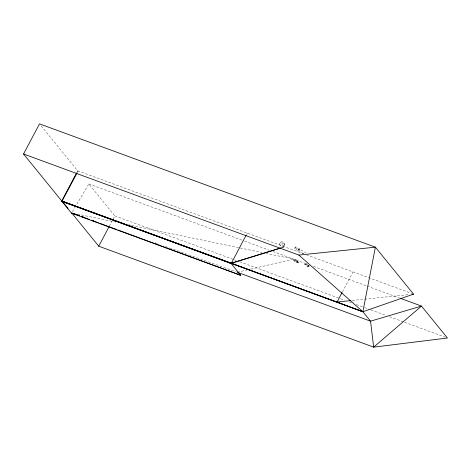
<?xml version="1.0" encoding="UTF-8"?>
<svg xmlns="http://www.w3.org/2000/svg" width="471" height="471" viewBox="0 0 471 471"><rect width="100%" height="100%" fill="white"/><g stroke="black" fill="none" stroke-linecap="round" stroke-linejoin="round"><path stroke-width="0.35" stroke-dasharray="2.35 1.77" d="M284.92 243.495C281.581 248.423 285.685 245.956 284.79 243.366A2.479 0.595 27.9 0 0 281.417 241.647A2.479 0.595 27.9 0 0 281.788 242.842A2.479 0.595 27.9 0 0 285.032 244.149M299.515 249.465A2.479 0.595 27.9 0 1 296.271 248.158A2.479 0.595 27.9 0 1 295.9 246.963A2.479 0.595 27.9 0 1 299.273 248.682L299.521 249.465L298.938 250.56A2.479 0.595 27.9 0 1 295.688 249.259A2.479 0.595 27.9 0 1 295.317 248.058A2.479 0.595 27.9 0 1 298.691 249.783L298.938 250.56M297.872 261.058C296.648 262.971 298.467 262.164 297.749 260.928A2.473 0.595 27.9 0 0 295.735 259.668L295.364 259.592A2.473 0.595 27.9 0 0 295.146 260.228A2.473 0.595 27.9 0 0 297.319 261.635L297.99 261.705M309.206 264.985C308.311 265.668 308.717 267.599 309.329 265.632M76.649 172.757L77.668 170.832L40.883 125.557M109.325 226.204L112.74 219.751M113.081 219.103L114.789 215.877L88.831 183.931L76.537 204.732M246.569 234.381L247.251 233.098M279.556 244.131L280.834 241.717M294.728 248.135L295.311 247.034M298.814 249.913L299.397 248.812M294.493 260.457L294.905 259.686M295.323 260.439L295.735 259.668M297.466 261.829L297.336 261.699A2.479 0.595 27.9 0 0 294.257 260.039A2.479 0.595 27.9 0 0 293.78 260.74A2.479 0.595 27.9 0 0 296.865 262.4L297.319 261.635M305.726 264.578L306.238 263.613M307.068 263.601L306.556 264.567L306.185 264.49A2.473 0.595 27.9 0 0 305.973 265.126A2.473 0.595 27.9 0 0 308.14 266.533L308.652 265.567L309.023 265.638M342.476 291.82L352.997 271.955M77.438 172.28L78.121 171.002M72.44 211.662L75.048 207.252M281.74 247.658L284.584 246.839L281.081 247.917M237.331 272.267L246.586 270.101M250.86 269.1L293.574 259.103L266.197 253.404M352.314 300.451L408.434 294.669M297.578 262.482L296.865 262.4M308.811 266.604L308.099 266.521A2.479 0.595 27.9 0 1 305.014 264.867A2.479 0.595 27.9 0 1 305.485 264.166A2.479 0.595 27.9 0 1 308.57 265.821L308.693 265.95M77.456 214.122L115.636 222.071M128.607 224.767L130.767 225.22M131.486 225.368L239.545 247.858M240.263 248.005L261.876 252.503M155.206 242.842L159.345 244.325M165.556 246.551L236.642 272.02M77.668 170.832L303.736 253.869M306.438 254.829L411.466 293.38M88.831 183.931L241.87 240.122M244.626 241.128L269.447 250.242M272.892 251.508L307.327 264.149M313.515 266.421L366.473 285.868M367.162 286.121L399.485 297.984M114.789 215.877L236.259 260.475M239.71 261.741L339.785 298.484M340.474 298.738L344.613 300.257M349.447 302.029L351.519 302.794M356.347 304.566L363.942 307.351M364.631 307.604L370.153 309.635M370.842 309.889L386.026 315.458M389.476 316.73L403.971 322.046M404.66 322.299L445.378 337.254M283.636 245.915L283.513 245.78A2.479 0.595 27.9 0 0 280.139 244.06A2.479 0.595 27.9 0 0 280.51 245.256A2.479 0.595 27.9 0 0 283.754 246.563M303.595 253.592A4.28 1.03 27.9 0 1 299.273 250.955L298.832 249.871A4.28 1.03 27.9 0 1 301.964 250.543A4.28 1.03 27.9 0 1 305.797 252.968M308.652 265.567A2.473 0.595 27.9 0 1 306.48 264.16A2.473 0.595 27.9 0 1 306.698 263.524M298.579 262.235L298.702 262.889A2.479 0.595 27.9 0 1 295.529 261.64A2.479 0.595 27.9 0 1 294.952 260.369L295.37 260.451A2.479 0.595 27.9 0 1 298.455 262.106L298.579 262.235"/><path stroke-width="0.71" d="M400.862 298.49L421.492 306.068L447.45 338.013L373.662 347.139L370.542 321.175L362.882 311.749L375.369 247.169L39.505 123.861L23.55 153.993L61.713 200.964L337.048 302.076L342.099 292.414M61.713 200.964L76.308 173.399M71.539 213.216L61.931 201.388L62.084 201.099L229.677 262.842L231.143 263.513L240.746 275.335L71.539 213.216L71.692 212.927L98.733 246.203L373.662 347.139L421.492 306.068L370.542 321.175L237.331 272.267M98.733 246.203L108.984 226.845M246.233 235.023L231.343 263.265L362.882 311.749L413.532 294.139L375.369 247.169L298.85 255.064L23.55 153.993M77.097 172.922L62.084 201.099L68.036 208.417M280.339 248.087L231.302 263.218L61.931 201.388L231.143 263.513M281.081 247.917L231.343 263.265L229.677 262.842L362.882 311.749L298.85 255.064M337.048 302.076L350.86 300.604M412.078 294.293L413.532 294.139M75.837 214.411L72.387 213.175L79.287 215.73M77.215 214.906L79.287 215.647M81.359 216.389L84.809 217.626M91.71 220.098L93.782 220.84M81.353 216.489L89.637 219.551M91.704 220.31L98.604 222.86M99.987 223.372L107.576 226.174M108.954 226.681L116.543 229.483M117.927 229.995L240.746 275.335L238.797 273.58M337.012 302.029L362.882 311.749"/></g></svg>
